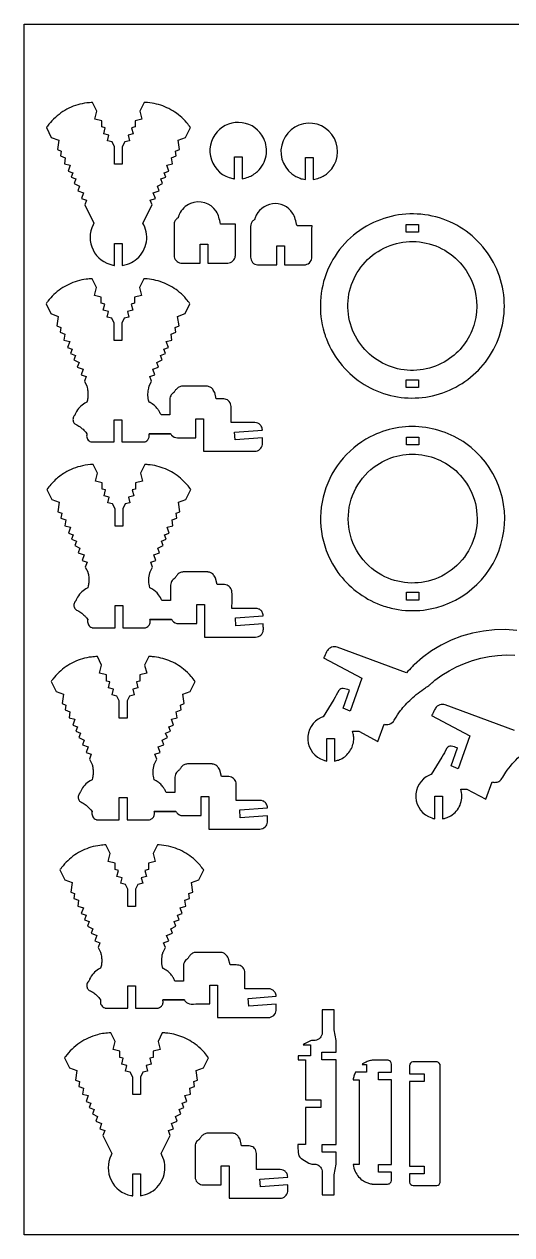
# Model space of a CAD drawing. Extents: x 1.7 to 38, y 13.6 to 33.3.
# Drawn here: x 1.74 to 9.65, y 13.62 to 33.27 of the extents above; entities that cross this region are included whole.
import ezdxf

# ---------------------------------------------------------------- set-up
doc = ezdxf.new("R2010")
doc.units = 0
doc.header["$MEASUREMENT"] = 0
doc.layers.get('0').update_dxf_attribs({"linetype": 'CONTINUOUS'})
doc.layers.add('SECTIONCUTEDGES', color=18, linetype='CONTINUOUS')

msp = doc.modelspace()

# ---------------------------------------------------------------- linework, layer by layer
msp.add_lwpolyline([(37.991, 13.618), (1.737, 13.618), (1.737, 33.269), (37.991, 33.269)], close=True)
at = {"layer": 'SECTIONCUTEDGES'}
for points in [[(3.204, 29.354), (3.204, 29.711), (3.329, 29.711), (3.329, 29.354, 0.035031), (3.411, 29.374, 0.079578), (3.536, 29.437, 0.177317), (3.713, 29.698, 0.17737), (3.679, 30.013), (3.665, 30.038), (3.812, 30.335), (3.784, 30.412), (3.866, 30.442), (3.833, 30.531), (3.927, 30.566), (3.899, 30.64), (3.984, 30.682), (3.957, 30.757), (4.036, 30.786), (4.009, 30.858), (4.085, 30.886), (4.05, 30.98), (4.143, 31.004), (4.13, 31.102), (4.206, 31.131), (4.195, 31.211), (4.257, 31.234), (4.236, 31.388), (4.356, 31.433), (4.435, 31.593, 0.016698), (4.375, 31.67, 0.043492), (4.267, 31.778, 0.077496), (4.021, 31.929, 0.077508), (3.74, 31.996, 0.010997), (3.713, 31.998, -0.003666), (3.685, 31.999), (3.616, 31.859), (3.648, 31.729), (3.538, 31.701), (3.538, 31.601), (3.481, 31.587), (3.506, 31.489), (3.422, 31.468), (3.445, 31.378), (3.368, 31.358), (3.329, 31.279), (3.329, 30.998), (3.204, 30.998), (3.204, 31.279), (3.165, 31.358), (3.088, 31.378), (3.111, 31.468), (3.027, 31.489), (3.052, 31.587), (2.995, 31.601), (2.995, 31.701), (2.885, 31.729), (2.918, 31.859), (2.848, 31.999, 0.015709), (2.751, 31.991, 0.042831), (2.605, 31.961, 0.082017), (2.333, 31.829, 0.080336), (2.113, 31.614, 0.007539), (2.105, 31.603, -0.002513), (2.098, 31.593), (2.177, 31.433), (2.297, 31.388), (2.276, 31.234), (2.338, 31.211), (2.327, 31.131), (2.403, 31.102), (2.39, 31.004), (2.483, 30.98), (2.448, 30.886), (2.524, 30.858), (2.498, 30.786), (2.577, 30.757), (2.549, 30.682), (2.634, 30.64), (2.607, 30.566), (2.7, 30.531), (2.668, 30.442), (2.749, 30.412), (2.721, 30.335), (2.868, 30.038), (2.854, 30.013, 0.232949), (2.854, 29.606, 0.232949), (3.176, 29.359, 0.011595), (3.19, 29.356, -0.003865)], [(5.149, 30.761), (5.149, 31.118), (5.274, 31.118), (5.274, 30.761, 0.047597), (5.373, 30.787, 0.100184), (5.524, 30.88, 0.160083), (5.663, 31.132, 0.160346), (5.625, 31.416, 0.250499), (5.275, 31.671, 0.250445), (4.868, 31.522, 0.27053), (4.776, 31.068, 0.270621), (5.126, 30.764, 0.009062), (5.138, 30.762, -0.003021)], [(6.303, 30.747), (6.303, 31.105), (6.428, 31.105), (6.428, 30.747, 0.047597), (6.527, 30.773, 0.100184), (6.678, 30.866, 0.760738), (6.269, 31.653, 0.761228), (6.216, 30.768, 0.024169), (6.253, 30.757, 0.017962)], [(4.595, 29.392), (4.595, 29.7), (4.72, 29.7), (4.72, 29.392, -0.001261), (4.976, 29.391, 0.007568), (5.041, 29.392, 0.17911), (5.125, 29.426, 0.186027), (5.164, 29.504, 0.012625), (5.165, 29.508, 0.006307), (5.165, 29.517, 0.00914), (5.166, 29.619, -0.008036), (5.168, 30.026), (4.925, 30.026, 0.003437), (4.897, 30.135, 0.080686), (4.854, 30.232, 0.363611), (4.434, 30.358, 0.187458), (4.254, 30.182, 0.018465), (4.247, 30.165, 0.013194), (4.239, 30.141, 0.057236), (4.237, 30.134, -0.140672), (4.235, 30.127, -0.134911), (4.229, 30.122, 0.061956), (4.217, 30.115, 0.116179), (4.183, 30.074, 0.105792), (4.169, 30.017), (4.169, 29.517, 0.17911), (4.203, 29.432, 0.186027), (4.281, 29.393, 0.012625), (4.285, 29.392, 0.006307), (4.294, 29.392, 0.008514), (4.399, 29.391, -0.002207)], [(5.836, 29.362), (5.836, 29.67), (5.961, 29.67), (5.961, 29.362, -0.001261), (6.218, 29.362, 0.007568), (6.282, 29.362, 0.17911), (6.366, 29.396, 0.186027), (6.406, 29.474, 0.012625), (6.406, 29.478, 0.006307), (6.407, 29.487, 0.00914), (6.407, 29.589, -0.008036), (6.409, 29.997), (6.166, 29.997, 0.002778), (6.138, 30.107, 0.080686), (6.095, 30.202, 0.286261), (5.766, 30.354, 0.286452), (5.485, 30.125, 0.036637), (5.479, 30.102, -0.114416), (5.476, 30.097, -0.116624), (5.471, 30.092, 0.081245), (5.446, 30.075, 0.097719), (5.421, 30.036, 0.089338), (5.411, 29.987), (5.411, 29.487, 0.17911), (5.444, 29.403, 0.186027), (5.522, 29.363, 0.012625), (5.527, 29.363, 0.006307), (5.535, 29.362, 0.008514), (5.64, 29.361, -0.002207)], [(6.642, 28.162, 0.083187), (6.901, 27.727, 0.15872), (7.684, 27.243, 0.155063), (8.588, 27.307, 0.155089), (9.29, 27.88, 0.166511), (9.527, 28.817, 0.16632), (9.14, 29.704, 0.164857), (8.299, 30.167, 0.165101), (7.351, 30.022, 0.174897), (6.662, 29.277, 0.174968), (6.608, 28.263, 0.009023), (6.625, 28.208, 0.010489)], [(7.171, 28.111, -0.439479), (7.528, 29.609, -0.439058), (8.991, 29.126, -0.174074), (9.048, 28.422, -0.173675), (8.643, 27.842, -0.202252), (7.851, 27.666, -0.201817)], [(3.764, 26.62), (4.114, 26.62, -0.159762), (4.118, 26.617, 0.066488), (4.128, 26.6, 0.224273), (4.225, 26.555, -0.000395), (4.525, 26.555), (4.525, 26.863), (4.65, 26.863), (4.65, 26.336), (5.479, 26.336, 0.17911), (5.563, 26.369, 0.186027), (5.603, 26.448, 0.031019), (5.604, 26.484, -0.005772), (5.604, 26.553), (5.16, 26.52), (5.15, 26.646), (5.604, 26.679, 0.052573), (5.598, 26.715, 0.128734), (5.568, 26.766, 0.098804), (5.53, 26.791, 0.090544), (5.482, 26.802), (5.095, 26.802, -0.002036), (5.096, 26.971, 0.007854), (5.095, 27.063, 0.165437), (5.066, 27.143, 0.175912), (4.997, 27.184, 0.045646), (4.954, 27.189, 0.003185), (4.855, 27.189), (4.83, 27.29, 0.035592), (4.826, 27.298, 0.008238), (4.806, 27.331, 0.105793), (4.766, 27.373, 0.114267), (4.715, 27.392, 0.016414), (4.71, 27.392, 0.008238), (4.699, 27.393), (4.304, 27.393, 0.110419), (4.248, 27.378, 0.110418), (4.203, 27.342, 0.022316), (4.173, 27.3, -0.059806), (4.165, 27.29, -0.058444), (4.157, 27.283, 0.099091), (4.125, 27.255, 0.081372), (4.107, 27.222, 0.073068), (4.099, 27.18, 0.009886), (4.099, 27.129, -0.001648), (4.099, 26.927), (3.958, 26.927, 0.019577), (3.934, 26.977, 0.043762), (3.905, 27.023, 0.056859), (3.85, 27.08, 0.05369), (3.78, 27.126, 0.039391), (3.767, 27.132, -0.141623), (3.764, 27.134), (3.756, 27.167, -0.054644), (3.746, 27.267, -0.056928), (3.758, 27.363, -0.006856), (3.764, 27.388, -0.024199), (3.766, 27.395), (3.805, 27.473), (3.776, 27.55), (3.858, 27.58), (3.825, 27.669), (3.919, 27.703), (3.892, 27.778), (3.977, 27.82), (3.949, 27.894), (4.028, 27.924), (4.002, 27.995), (4.078, 28.024), (4.043, 28.118), (4.136, 28.141), (4.122, 28.24), (4.199, 28.268), (4.188, 28.348), (4.25, 28.371), (4.228, 28.526), (4.348, 28.571), (4.427, 28.731, 0.016698), (4.368, 28.808, 0.043491), (4.26, 28.916, 0.077496), (4.013, 29.066, 0.077508), (3.733, 29.134, 0.010997), (3.705, 29.136, -0.003666), (3.678, 29.137), (3.608, 28.996), (3.641, 28.867), (3.53, 28.839), (3.53, 28.739), (3.474, 28.725), (3.499, 28.627), (3.415, 28.605), (3.438, 28.515), (3.361, 28.496), (3.322, 28.417), (3.322, 28.136), (3.197, 28.136), (3.197, 28.417), (3.158, 28.496), (3.081, 28.515), (3.103, 28.605), (3.02, 28.627), (3.044, 28.725), (2.988, 28.739), (2.988, 28.839), (2.877, 28.867), (2.91, 28.996), (2.84, 29.137, 0.015709), (2.744, 29.129, 0.042831), (2.597, 29.099, 0.078645), (2.333, 28.973, 0.078653), (2.12, 28.771, 0.010048), (2.105, 28.751, -0.003349), (2.091, 28.731), (2.17, 28.571), (2.29, 28.526), (2.269, 28.371), (2.331, 28.348), (2.32, 28.268), (2.396, 28.24), (2.382, 28.141), (2.476, 28.118), (2.441, 28.024), (2.517, 27.995), (2.49, 27.924), (2.569, 27.894), (2.541, 27.82), (2.627, 27.778), (2.599, 27.703), (2.693, 27.669), (2.66, 27.58), (2.742, 27.55), (2.713, 27.473), (2.752, 27.395, -0.036497), (2.76, 27.37, -0.035573), (2.771, 27.298, -0.036385), (2.771, 27.232, -0.0364), (2.763, 27.167), (2.755, 27.134), (2.722, 27.118, 0.075892), (2.636, 27.05, 0.075892), (2.575, 26.961, 0.038064), (2.566, 26.938, -0.074201), (2.561, 26.927, -0.053422), (2.555, 26.92, 0.096755), (2.537, 26.894, 0.145353), (2.529, 26.838, 0.145421), (2.553, 26.788, 0.10301), (2.57, 26.775, -0.049055), (2.643, 26.733, -0.034046), (2.692, 26.693, -0.034058), (2.736, 26.646), (2.755, 26.62, -0.13896), (2.754, 26.616, 0.06537), (2.751, 26.599, 0.165435), (2.766, 26.533, 0.165462), (2.819, 26.491, 0.012695), (2.827, 26.488, 0.03751), (2.83, 26.488), (3.197, 26.488), (3.197, 26.849), (3.322, 26.849), (3.322, 26.488), (3.689, 26.488, 0.089286), (3.711, 26.495, 0.087241), (3.742, 26.521, 0.127053), (3.764, 26.565, 0.114164), (3.764, 26.62), (4.114, 26.62)], [(6.83, 24.371, 0.073328), (7.133, 24.06, 0.072163), (7.517, 23.845, 0.043335), (7.753, 23.778, 0.077023), (8.217, 23.76, 0.300807), (9.476, 24.821, 0.30038), (8.993, 26.397, 0.14707), (8.2, 26.73, 0.147132), (7.355, 26.571, 0.217851), (6.589, 25.59, 0.218138)], [(7.544, 24.325, -0.255596), (7, 25.169, -0.255597), (7.417, 26.082, -0.199106), (8.192, 26.279, -0.198719), (8.881, 25.87, -0.237123), (9.046, 24.946, -0.236962), (8.402, 24.262, -0.106383), (7.966, 24.201, -0.106542)], [(3.778, 23.605), (4.129, 23.605, -0.159762), (4.133, 23.602, 0.066488), (4.143, 23.585, 0.224273), (4.24, 23.54, -0.000395), (4.54, 23.54), (4.54, 23.848), (4.665, 23.848), (4.665, 23.321), (5.494, 23.321, 0.17911), (5.578, 23.354, 0.186027), (5.618, 23.432, 0.031019), (5.619, 23.469, -0.005772), (5.618, 23.537), (5.174, 23.505), (5.165, 23.631), (5.618, 23.664, 0.052573), (5.612, 23.7, 0.128734), (5.583, 23.751, 0.098804), (5.545, 23.776, 0.090544), (5.496, 23.786), (5.11, 23.786, -0.002036), (5.111, 23.956, 0.007854), (5.11, 24.047, 0.165437), (5.081, 24.127, 0.175912), (5.012, 24.169, 0.045646), (4.968, 24.174, 0.003185), (4.87, 24.174), (4.845, 24.275, 0.035592), (4.841, 24.283, 0.008238), (4.821, 24.316, 0.105793), (4.78, 24.358, 0.114267), (4.73, 24.376, 0.016414), (4.724, 24.377, 0.008238), (4.713, 24.378), (4.319, 24.378, 0.110419), (4.263, 24.363, 0.110418), (4.218, 24.327, 0.022316), (4.188, 24.285, -0.059806), (4.18, 24.275, -0.058444), (4.172, 24.268, 0.099091), (4.14, 24.24, 0.081372), (4.122, 24.206, 0.073068), (4.114, 24.165, 0.009886), (4.114, 24.114, -0.001648), (4.114, 23.912), (3.972, 23.912, 0.068897), (3.918, 24.009, 0.102144), (3.811, 24.103), (3.778, 24.119), (3.77, 24.151, -0.059229), (3.761, 24.256, -0.056927), (3.777, 24.364, -0.006856), (3.78, 24.376, -0.021913), (3.781, 24.38), (3.82, 24.457), (3.791, 24.535), (3.873, 24.565), (3.84, 24.653), (3.934, 24.688), (3.906, 24.763), (3.992, 24.805), (3.964, 24.879), (4.043, 24.909), (4.016, 24.98), (4.092, 25.009), (4.057, 25.103), (4.151, 25.126), (4.137, 25.225), (4.213, 25.253), (4.202, 25.333), (4.264, 25.356), (4.243, 25.511), (4.363, 25.556), (4.442, 25.716, 0.016698), (4.382, 25.792, 0.043491), (4.275, 25.901, 0.077496), (4.028, 26.051, 0.077508), (3.748, 26.119, 0.010997), (3.72, 26.121, -0.003666), (3.693, 26.122), (3.623, 25.981), (3.656, 25.852), (3.545, 25.824), (3.545, 25.724), (3.489, 25.71), (3.514, 25.612), (3.43, 25.59), (3.452, 25.5), (3.375, 25.481), (3.336, 25.402), (3.336, 25.121), (3.211, 25.121), (3.211, 25.402), (3.172, 25.481), (3.095, 25.5), (3.118, 25.59), (3.034, 25.612), (3.059, 25.71), (3.003, 25.724), (3.003, 25.824), (2.892, 25.852), (2.925, 25.981), (2.855, 26.122, 0.041478), (2.682, 26.101, 0.08461), (2.395, 25.988, 0.053235), (2.241, 25.871, 0.050197), (2.106, 25.716), (2.185, 25.556), (2.305, 25.511), (2.283, 25.356), (2.345, 25.333), (2.334, 25.253), (2.411, 25.225), (2.397, 25.126), (2.49, 25.103), (2.455, 25.009), (2.531, 24.98), (2.505, 24.909), (2.584, 24.879), (2.556, 24.805), (2.642, 24.763), (2.614, 24.688), (2.708, 24.653), (2.675, 24.565), (2.757, 24.535), (2.728, 24.457), (2.767, 24.38, -0.036497), (2.774, 24.354, -0.035573), (2.786, 24.283, -0.036385), (2.786, 24.217, -0.0364), (2.777, 24.151), (2.769, 24.119), (2.737, 24.103, 0.075892), (2.651, 24.035, 0.075892), (2.59, 23.946, 0.038064), (2.581, 23.923, -0.074201), (2.575, 23.912, -0.053422), (2.57, 23.905, 0.096755), (2.551, 23.879, 0.145353), (2.544, 23.823, 0.145421), (2.568, 23.773, 0.10301), (2.585, 23.76, -0.049055), (2.658, 23.718, -0.034046), (2.707, 23.678, -0.034058), (2.75, 23.631), (2.769, 23.605, -0.13896), (2.769, 23.601, 0.06537), (2.765, 23.584, 0.165435), (2.781, 23.518, 0.165462), (2.834, 23.476, 0.012695), (2.842, 23.473, 0.03751), (2.844, 23.473), (3.211, 23.473), (3.211, 23.834), (3.336, 23.834), (3.336, 23.473), (3.704, 23.473, 0.089286), (3.726, 23.48, 0.087241), (3.757, 23.505, 0.127053), (3.779, 23.55, 0.114164), (3.778, 23.605), (4.129, 23.605)], [(3.848, 20.489), (4.199, 20.489, -0.159762), (4.202, 20.485, 0.066488), (4.212, 20.469, 0.224273), (4.309, 20.423, -0.000395), (4.609, 20.423), (4.609, 20.731), (4.734, 20.731), (4.734, 20.204), (5.563, 20.204, 0.17911), (5.648, 20.238, 0.186027), (5.687, 20.316, 0.031019), (5.689, 20.353, -0.005772), (5.688, 20.421), (5.244, 20.388), (5.235, 20.514), (5.688, 20.547, 0.052573), (5.682, 20.583, 0.128734), (5.652, 20.634, 0.098804), (5.614, 20.659, 0.090544), (5.566, 20.67), (5.18, 20.67, -0.002036), (5.18, 20.84, 0.007854), (5.18, 20.931, 0.165437), (5.15, 21.011, 0.175912), (5.081, 21.053, 0.045646), (5.038, 21.057, 0.003185), (4.939, 21.058), (4.914, 21.158, 0.035592), (4.91, 21.166, 0.008238), (4.89, 21.199, 0.105793), (4.85, 21.241, 0.114267), (4.799, 21.26, 0.016414), (4.794, 21.26, 0.008238), (4.783, 21.261), (4.388, 21.261, 0.110419), (4.332, 21.247, 0.110418), (4.287, 21.21, 0.022316), (4.258, 21.168, -0.059806), (4.249, 21.158, -0.058444), (4.241, 21.152, 0.099091), (4.209, 21.124, 0.081372), (4.191, 21.09, 0.073068), (4.184, 21.048, 0.009886), (4.183, 20.998, -0.001648), (4.184, 20.795), (4.042, 20.795, 0.019577), (4.018, 20.846, 0.043762), (3.989, 20.891, 0.050471), (3.94, 20.944, 0.05052), (3.881, 20.986), (3.848, 21.003), (3.84, 21.035, -0.059229), (3.83, 21.139, -0.056927), (3.846, 21.247, -0.006856), (3.849, 21.259, -0.021913), (3.851, 21.263), (3.889, 21.341), (3.86, 21.418), (3.942, 21.448), (3.909, 21.537), (4.003, 21.572), (3.976, 21.646), (4.061, 21.688), (4.033, 21.763), (4.112, 21.792), (4.086, 21.864), (4.162, 21.892), (4.127, 21.986), (4.22, 22.01), (4.206, 22.108), (4.283, 22.137), (4.272, 22.217), (4.334, 22.24), (4.312, 22.395), (4.432, 22.439), (4.512, 22.599, 0.019036), (4.446, 22.682, 0.047844), (4.325, 22.8, 0.074136), (4.086, 22.939, 0.074149), (3.817, 23.002, 0.010997), (3.789, 23.004, -0.003666), (3.762, 23.005), (3.692, 22.865), (3.725, 22.735), (3.614, 22.707), (3.614, 22.607), (3.558, 22.593), (3.583, 22.495), (3.499, 22.474), (3.522, 22.384), (3.445, 22.364), (3.406, 22.286), (3.406, 22.004), (3.281, 22.004), (3.281, 22.286), (3.242, 22.364), (3.165, 22.384), (3.188, 22.474), (3.104, 22.495), (3.129, 22.593), (3.072, 22.607), (3.072, 22.707), (2.961, 22.735), (2.994, 22.865), (2.925, 23.005, 0.015709), (2.828, 22.997, 0.042831), (2.681, 22.967, 0.078645), (2.417, 22.841, 0.078653), (2.204, 22.64, 0.010048), (2.19, 22.62, -0.003349), (2.175, 22.599), (2.254, 22.439), (2.374, 22.395), (2.353, 22.24), (2.415, 22.217), (2.404, 22.137), (2.48, 22.108), (2.467, 22.01), (2.56, 21.986), (2.525, 21.892), (2.601, 21.864), (2.574, 21.792), (2.653, 21.763), (2.626, 21.688), (2.711, 21.646), (2.683, 21.572), (2.777, 21.537), (2.744, 21.448), (2.826, 21.418), (2.797, 21.341), (2.836, 21.263, -0.040165), (2.844, 21.236, -0.020539), (2.853, 21.182, -0.043212), (2.856, 21.11, -0.04095), (2.847, 21.035), (2.839, 21.003), (2.806, 20.986, 0.075892), (2.719, 20.917, 0.079074), (2.659, 20.829, 0.032838), (2.65, 20.807, -0.072134), (2.645, 20.795, -0.053422), (2.639, 20.789, 0.096755), (2.621, 20.762, 0.145353), (2.613, 20.707, 0.145421), (2.637, 20.656, 0.10301), (2.654, 20.644, -0.049055), (2.728, 20.601, -0.034046), (2.777, 20.561, -0.034058), (2.82, 20.514), (2.839, 20.489, -0.13896), (2.838, 20.485, 0.06537), (2.835, 20.468, 0.165435), (2.851, 20.402, 0.165462), (2.903, 20.359, 0.012695), (2.911, 20.357, 0.03751), (2.914, 20.356), (3.281, 20.356), (3.281, 20.717), (3.406, 20.717), (3.406, 20.356), (3.773, 20.356, 0.089286), (3.795, 20.364, 0.087241), (3.826, 20.389, 0.127053), (3.849, 20.434, 0.114164), (3.848, 20.489), (4.199, 20.489)], [(3.987, 17.43), (4.338, 17.43, -0.159762), (4.341, 17.426, 0.066488), (4.351, 17.41, 0.224273), (4.448, 17.364, -0.000395), (4.749, 17.365), (4.749, 17.672), (4.874, 17.672), (4.874, 17.145), (5.703, 17.145, 0.17911), (5.787, 17.179, 0.186027), (5.827, 17.257, 0.031019), (5.828, 17.294, -0.005772), (5.827, 17.362), (5.383, 17.33), (5.374, 17.455), (5.827, 17.489, 0.052573), (5.821, 17.525, 0.128734), (5.792, 17.575, 0.098804), (5.754, 17.601, 0.090544), (5.705, 17.611), (5.319, 17.611, -0.002036), (5.32, 17.781, 0.007854), (5.319, 17.872, 0.165437), (5.29, 17.952, 0.175912), (5.221, 17.994, 0.045646), (5.177, 17.998, 0.003185), (5.079, 17.999), (5.054, 18.099, 0.035592), (5.05, 18.108, 0.008238), (5.03, 18.141, 0.105793), (4.989, 18.182, 0.114267), (4.939, 18.201, 0.016414), (4.933, 18.202, 0.008238), (4.922, 18.202), (4.527, 18.202, 0.110419), (4.471, 18.188, 0.110418), (4.427, 18.151, 0.022316), (4.397, 18.109, -0.059806), (4.389, 18.099, -0.058444), (4.38, 18.093, 0.099091), (4.348, 18.065, 0.081372), (4.331, 18.031, 0.073068), (4.323, 17.99, 0.009886), (4.322, 17.939, -0.001648), (4.323, 17.736), (4.181, 17.736, 0.019577), (4.158, 17.787, 0.043762), (4.129, 17.832, 0.056859), (4.074, 17.89, 0.05369), (4.004, 17.936, 0.038934), (3.99, 17.942, -0.138827), (3.987, 17.944, -0.143099), (3.985, 17.949, 0.026699), (3.983, 17.96, -0.061514), (3.97, 18.074, -0.061514), (3.985, 18.188, -0.006856), (3.989, 18.201, -0.021913), (3.99, 18.204), (4.029, 18.282), (4, 18.359), (4.082, 18.39), (4.049, 18.478), (4.143, 18.513), (4.115, 18.587), (4.2, 18.63), (4.173, 18.704), (4.252, 18.733), (4.225, 18.805), (4.301, 18.833), (4.266, 18.927), (4.359, 18.951), (4.346, 19.05), (4.422, 19.078), (4.411, 19.158), (4.473, 19.181), (4.452, 19.336), (4.572, 19.38), (4.651, 19.54, 0.016698), (4.591, 19.617, 0.043491), (4.483, 19.726, 0.081186), (4.227, 19.879, 0.079349), (3.929, 19.946, 0.008253), (3.915, 19.946, -0.002751), (3.901, 19.947), (3.832, 19.806), (3.865, 19.677), (3.754, 19.649), (3.754, 19.549), (3.697, 19.534), (3.722, 19.436), (3.638, 19.415), (3.661, 19.325), (3.584, 19.306), (3.545, 19.227), (3.545, 18.946), (3.42, 18.946), (3.42, 19.227), (3.381, 19.306), (3.304, 19.325), (3.327, 19.415), (3.243, 19.436), (3.268, 19.534), (3.212, 19.549), (3.212, 19.649), (3.101, 19.677), (3.134, 19.806), (3.064, 19.947, 0.015709), (2.967, 19.938, 0.042831), (2.821, 19.909, 0.078645), (2.557, 19.783, 0.078653), (2.344, 19.581, 0.010048), (2.329, 19.561, -0.003349), (2.314, 19.54), (2.394, 19.38), (2.514, 19.336), (2.492, 19.181), (2.554, 19.158), (2.543, 19.078), (2.62, 19.05), (2.606, 18.951), (2.699, 18.927), (2.664, 18.833), (2.74, 18.805), (2.714, 18.733), (2.793, 18.704), (2.765, 18.63), (2.85, 18.587), (2.823, 18.513), (2.917, 18.478), (2.884, 18.39), (2.966, 18.359), (2.937, 18.282), (2.975, 18.204, -0.034209), (2.983, 18.178, -0.035573), (2.994, 18.107, -0.036385), (2.995, 18.041, -0.0364), (2.986, 17.976), (2.978, 17.944), (2.945, 17.927, 0.079075), (2.861, 17.862, 0.075892), (2.799, 17.77, 0.038064), (2.79, 17.748, -0.074201), (2.784, 17.736, -0.053422), (2.779, 17.73, 0.096755), (2.76, 17.703, 0.145353), (2.753, 17.648, 0.145421), (2.777, 17.597, 0.10301), (2.794, 17.585, -0.049055), (2.867, 17.543, -0.034046), (2.916, 17.502, -0.034058), (2.959, 17.456), (2.978, 17.43, -0.13896), (2.978, 17.426, 0.06537), (2.974, 17.409, 0.165435), (2.99, 17.343, 0.165462), (3.043, 17.301, 0.012695), (3.05, 17.298, 0.03751), (3.053, 17.297), (3.42, 17.297), (3.42, 17.659), (3.545, 17.659), (3.545, 17.297), (3.912, 17.297, 0.089286), (3.934, 17.305, 0.087241), (3.966, 17.33, 0.127053), (3.988, 17.375, 0.114164), (3.987, 17.43), (4.338, 17.43)], [(6.574, 14.267), (6.77, 14.267), (6.77, 14.591), (6.8, 14.765), (6.8, 14.957), (6.574, 14.957), (6.574, 15.082), (6.8, 15.082), (6.8, 16.457), (6.571, 16.457), (6.571, 16.582), (6.8, 16.582), (6.8, 16.773), (6.77, 16.947), (6.77, 17.271), (6.574, 17.271, 0.001261), (6.575, 16.974, -0.007568), (6.574, 16.9, -0.17911), (6.54, 16.813, -0.190362), (6.46, 16.774, -0.033122), (6.429, 16.773, 0.112791), (6.372, 16.763, 0.035463), (6.351, 16.752, -0.001981), (6.268, 16.703), (6.383, 16.703), (6.383, 16.525), (6.184, 16.525), (6.184, 16.457), (6.303, 16.457), (6.303, 15.807), (6.551, 15.807), (6.551, 15.682), (6.303, 15.682), (6.303, 15.082), (6.18, 15.082, -0.000535), (6.183, 14.955, 0.224441), (6.233, 14.858, 0.01549), (6.237, 14.855, 0.007773), (6.246, 14.849), (6.357, 14.783, 0.058554), (6.388, 14.77, 0.056427), (6.422, 14.765, 0.003925), (6.458, 14.764, -0.068856), (6.485, 14.759, -0.160158), (6.548, 14.714, -0.153454), (6.574, 14.638, -0.007568), (6.575, 14.564, 0.001261)], [(3.498, 14.251), (3.498, 14.608), (3.623, 14.608), (3.623, 14.251, 0.035031), (3.704, 14.27, 0.079578), (3.83, 14.333, 0.177317), (4.007, 14.595, 0.17737), (3.973, 14.909), (3.959, 14.935), (4.106, 15.232), (4.078, 15.309), (4.16, 15.339), (4.127, 15.427), (4.221, 15.462), (4.193, 15.537), (4.278, 15.579), (4.251, 15.653), (4.33, 15.683), (4.303, 15.754), (4.379, 15.783), (4.344, 15.877), (4.437, 15.9), (4.424, 15.999), (4.5, 16.027), (4.489, 16.107), (4.551, 16.13), (4.53, 16.285), (4.65, 16.33), (4.729, 16.49, 0.018535), (4.662, 16.575, 0.050019), (4.542, 16.691, 0.072457), (4.297, 16.832, 0.075989), (4.034, 16.893, 0.008253), (4.007, 16.895, -0.002751), (3.979, 16.896), (3.91, 16.755), (3.942, 16.626), (3.832, 16.598), (3.832, 16.498), (3.775, 16.484), (3.8, 16.386), (3.716, 16.364), (3.739, 16.274), (3.662, 16.255), (3.623, 16.176), (3.623, 15.895), (3.498, 15.895), (3.498, 16.176), (3.459, 16.255), (3.382, 16.274), (3.405, 16.364), (3.321, 16.386), (3.346, 16.484), (3.289, 16.498), (3.289, 16.598), (3.179, 16.626), (3.212, 16.755), (3.142, 16.896, 0.017545), (3.036, 16.887, 0.033678), (2.925, 16.865, 0.085695), (2.638, 16.734, 0.084012), (2.407, 16.51, 0.007539), (2.399, 16.5, -0.002513), (2.392, 16.49), (2.471, 16.33), (2.591, 16.285), (2.57, 16.13), (2.632, 16.107), (2.621, 16.027), (2.697, 15.999), (2.684, 15.9), (2.777, 15.877), (2.742, 15.783), (2.818, 15.754), (2.791, 15.683), (2.871, 15.653), (2.843, 15.579), (2.928, 15.537), (2.901, 15.462), (2.994, 15.427), (2.962, 15.339), (3.043, 15.309), (3.015, 15.232), (3.162, 14.935), (3.148, 14.909, 0.232949), (3.148, 14.503, 0.232949), (3.47, 14.255, 0.011595), (3.484, 14.253, -0.003865)], [(7.699, 14.634), (7.488, 14.634), (7.488, 14.759), (7.699, 14.759), (7.699, 16.134), (7.488, 16.134), (7.488, 16.259), (7.699, 16.259, -0.004396), (7.7, 16.343, 0.016956), (7.699, 16.388, 0.172664), (7.682, 16.431, 0.185957), (7.644, 16.45), (7.388, 16.45, 0.039297), (7.356, 16.445, 0.048339), (7.286, 16.421, 0.026369), (7.261, 16.409, 0.015667), (7.221, 16.384), (7.294, 16.384), (7.294, 16.259), (7.115, 16.259, 0.037764), (7.09, 16.195, 0.040574), (7.077, 16.134), (7.173, 16.134), (7.173, 14.759), (7.077, 14.759, 0.074465), (7.109, 14.647, 0.149358), (7.246, 14.492, 0.041924), (7.299, 14.465, 0.041974), (7.356, 14.447, 0.010642), (7.376, 14.443, 0.021606), (7.387, 14.442), (7.637, 14.442, 0.172664), (7.68, 14.46, 0.185813), (7.699, 14.498)], [(8.231, 14.608), (7.992, 14.608), (7.992, 14.473, 0.185813), (8.011, 14.434, 0.172772), (8.054, 14.417), (8.436, 14.417, 0.186011), (8.474, 14.436, 0.172664), (8.492, 14.479), (8.492, 16.362, 0.159738), (8.476, 16.403, 0.173262), (8.442, 16.423, 0.02507), (8.438, 16.424, 0.012664), (8.429, 16.425), (8.047, 16.424, 0.186011), (8.009, 16.405, 0.172664), (7.992, 16.362, 0.016956), (7.991, 16.317, -0.004396), (7.992, 16.233), (8.231, 16.233), (8.231, 16.108), (7.992, 16.108), (7.992, 14.733), (8.231, 14.733)], [(4.937, 14.43), (4.937, 14.738), (5.062, 14.738), (5.062, 14.211), (5.891, 14.211, 0.17911), (5.975, 14.244, 0.186027), (6.015, 14.323, 0.031019), (6.016, 14.359, -0.005772), (6.015, 14.428), (5.571, 14.395), (5.562, 14.521), (6.015, 14.554, 0.052573), (6.009, 14.59, 0.128734), (5.98, 14.641, 0.098804), (5.942, 14.666, 0.090544), (5.893, 14.677), (5.507, 14.677, -0.002036), (5.508, 14.846, 0.007854), (5.507, 14.938, 0.165437), (5.478, 15.018, 0.175912), (5.409, 15.059, 0.045646), (5.365, 15.064, 0.003185), (5.267, 15.064), (5.242, 15.165, 0.035592), (5.238, 15.173, 0.008238), (5.218, 15.206, 0.105793), (5.177, 15.248, 0.114267), (5.127, 15.267, 0.016414), (5.121, 15.267, 0.008238), (5.11, 15.268), (4.715, 15.268, 0.110419), (4.659, 15.253, 0.110418), (4.615, 15.217, 0.022316), (4.585, 15.175, -0.059806), (4.577, 15.165, -0.058444), (4.568, 15.158, 0.099091), (4.536, 15.13, 0.081372), (4.519, 15.097, 0.073068), (4.511, 15.055), (4.511, 14.555, 0.17911), (4.545, 14.47, 0.186027), (4.623, 14.431, 0.012625), (4.627, 14.43, 0.006307), (4.636, 14.43, 0.008514), (4.741, 14.429, -0.002207)]]:
    msp.add_lwpolyline(points, format="xyb", close=True, dxfattribs=at)
for points in [[(7.939, 30.018), (8.138, 30.018), (8.138, 29.893), (7.939, 29.893)], [(7.939, 27.373), (7.939, 27.498), (8.138, 27.498), (8.138, 27.373)], [(7.944, 26.566), (8.143, 26.566), (8.143, 26.441), (7.944, 26.441)], [(7.944, 23.922), (7.944, 24.047), (8.143, 24.047), (8.143, 23.922)]]:
    msp.add_lwpolyline(points, close=True, dxfattribs=at)
for points in [[(9.733, 23.429), (9.552, 23.442), (9.371, 23.438), (9.191, 23.419), (9.013, 23.384), (8.838, 23.333), (8.669, 23.268), (8.506, 23.189), (8.351, 23.095), (8.204, 22.989), (8.067, 22.87, 0.013028), (8.041, 22.844, -0.002171), (7.941, 22.739), (6.818, 23.155, 0.161142), (6.728, 23.155, 0.167596), (6.659, 23.103, 0.03262), (6.646, 23.079, -0.002417), (6.597, 22.982), (7.218, 22.654), (7.029, 22.12), (6.913, 22.166), (7.017, 22.461, 0.000984), (6.915, 22.486, 0.161021), (6.876, 22.482, 0.167951), (6.845, 22.454, -0.009744), (6.761, 22.307), (6.588, 22.028, -0.104608), (6.583, 22.025, 0.035992), (6.56, 22.017, 0.3096), (6.341, 21.655, 0.310426), (6.599, 21.321, 0.017896), (6.62, 21.315, 0.01187), (6.651, 21.308), (6.651, 21.676), (6.776, 21.676), (6.776, 21.308, 0.023544), (6.838, 21.325, 0.03569), (6.877, 21.34, 0.133115), (7.023, 21.467, 0.130213), (7.087, 21.654, 0.049199), (7.085, 21.713, 0.036373), (7.069, 21.791), (7.169, 21.791), (7.479, 21.627), (7.579, 21.907, 0.10429), (7.639, 21.9, 0.22206), (7.73, 21.952, 0.018768), (7.752, 21.987, -0.030198), (7.846, 22.126, -0.042786), (8.018, 22.313, -0.036783), (8.25, 22.497, -0.013715), (8.274, 22.513, 0.024577), (8.299, 22.529, 0.026089), (8.336, 22.56, -0.020061), (8.405, 22.619), (8.517, 22.7), (8.635, 22.774), (8.757, 22.838), (8.885, 22.894), (9.015, 22.941), (9.149, 22.978), (9.285, 23.005), (9.423, 23.022), (9.562, 23.03), (9.7, 23.027)], [(9.695, 21.803), (8.572, 22.219, 0.161142), (8.482, 22.219, 0.167596), (8.413, 22.166, 0.03262), (8.4, 22.142, -0.002417), (8.351, 22.045), (8.972, 21.717), (8.783, 21.183), (8.667, 21.23), (8.771, 21.524, 0.000984), (8.669, 21.549, 0.161021), (8.63, 21.546, 0.167951), (8.599, 21.517, -0.009744), (8.515, 21.37), (8.342, 21.091, -0.104608), (8.337, 21.089, 0.035992), (8.314, 21.08, 0.3096), (8.095, 20.718, 0.310426), (8.353, 20.384, 0.017896), (8.373, 20.378, 0.01187), (8.405, 20.371), (8.405, 20.74), (8.53, 20.74), (8.53, 20.371, 0.020963), (8.585, 20.386, 0.061647), (8.662, 20.42, 0.157927), (8.812, 20.594, 0.157202), (8.831, 20.824, 0.017201), (8.827, 20.839, -0.005733), (8.823, 20.854), (8.923, 20.854), (9.233, 20.69), (9.333, 20.97, 0.09929), (9.391, 20.963, 0.110758), (9.442, 20.978, 0.133074), (9.489, 21.023, -0.017801), (9.554, 21.125, -0.056835), (9.779, 21.383, -0.035533)]]:
    msp.add_lwpolyline(points, format="xyb", dxfattribs=at)

doc.saveas('drawing.dxf')
